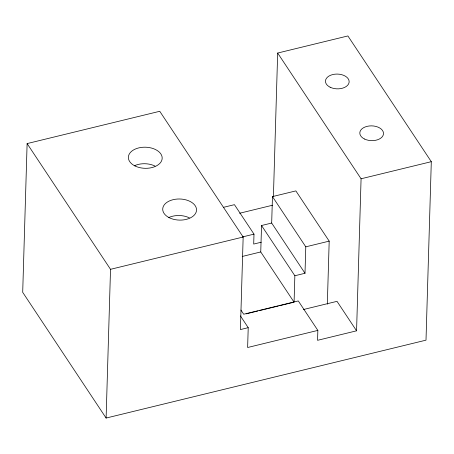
<?xml version="1.0" encoding="UTF-8"?>
<svg xmlns="http://www.w3.org/2000/svg" width="454" height="454" viewBox="0 0 454 454"><rect width="100%" height="100%" fill="white"/><g stroke="black" fill="none" stroke-linecap="round" stroke-linejoin="round"><path stroke-width="0.68" d="M277.672 53.044L361.078 178.78L356.566 330.818L317.556 340.318L317.851 330.404L247.629 347.503L248.219 327.669L240.416 329.57L243.162 237.022L159.751 111.287L27.115 143.583L22.7 292.319L106.105 418.055L426.005 340.159L431.3 161.681L347.895 35.945L277.672 53.044L273.41 196.599M106.105 418.055L110.521 269.318L27.115 143.583M223.425 207.347L234.44 204.669L253.996 234.139L253.701 244.059L261.226 242.226M294.856 275.743L294.073 302.188L260.749 251.953L261.538 225.513L271.679 223.045L305.003 273.274L294.856 275.743L261.538 225.513M271.679 223.045L272.462 196.599L295.872 190.901L329.19 241.131L327.323 304.169M305.003 273.274L305.786 246.834L272.462 196.599M361.078 178.78L431.3 161.681M239.621 213.249L272.474 205.248M242.391 236.965L253.996 234.139M110.521 269.318L243.162 237.022M242.254 256.459L260.749 251.953M305.786 246.834L329.19 241.131M246.119 313.862L257.764 311.03M259.132 310.695L263.246 309.69M264.614 309.361L278.313 306.024M279.687 305.69L293.386 302.353M303.476 309.509L337.016 301.343L356.566 330.818M317.851 330.404L298.295 300.928L243.679 314.225L240.938 310.088M240.387 315.865L248.219 327.669M134.424 165.744A16.923 10.561 1.7 0 1 155.024 166.062M168.78 217.54A16.923 10.561 1.7 0 1 189.38 217.858M330.137 87.219A11.849 7.389 1.7 0 0 349.058 82.611A11.849 7.389 1.7 0 0 332.731 74.564A11.849 7.389 1.7 0 0 330.137 87.219M364.494 139.015A11.849 7.389 1.7 0 0 383.414 134.407A11.849 7.389 1.7 0 0 367.087 126.354A11.849 7.389 1.7 0 0 364.494 139.015M169.382 217.772A16.923 10.561 1.7 0 0 196.406 211.189A16.923 10.561 1.7 0 0 173.082 199.692A16.923 10.561 1.7 0 0 169.382 217.772M135.025 165.977A16.923 10.561 1.7 0 0 162.05 159.399A16.923 10.561 1.7 0 0 138.725 147.902A16.923 10.561 1.7 0 0 135.025 165.977"/></g></svg>
